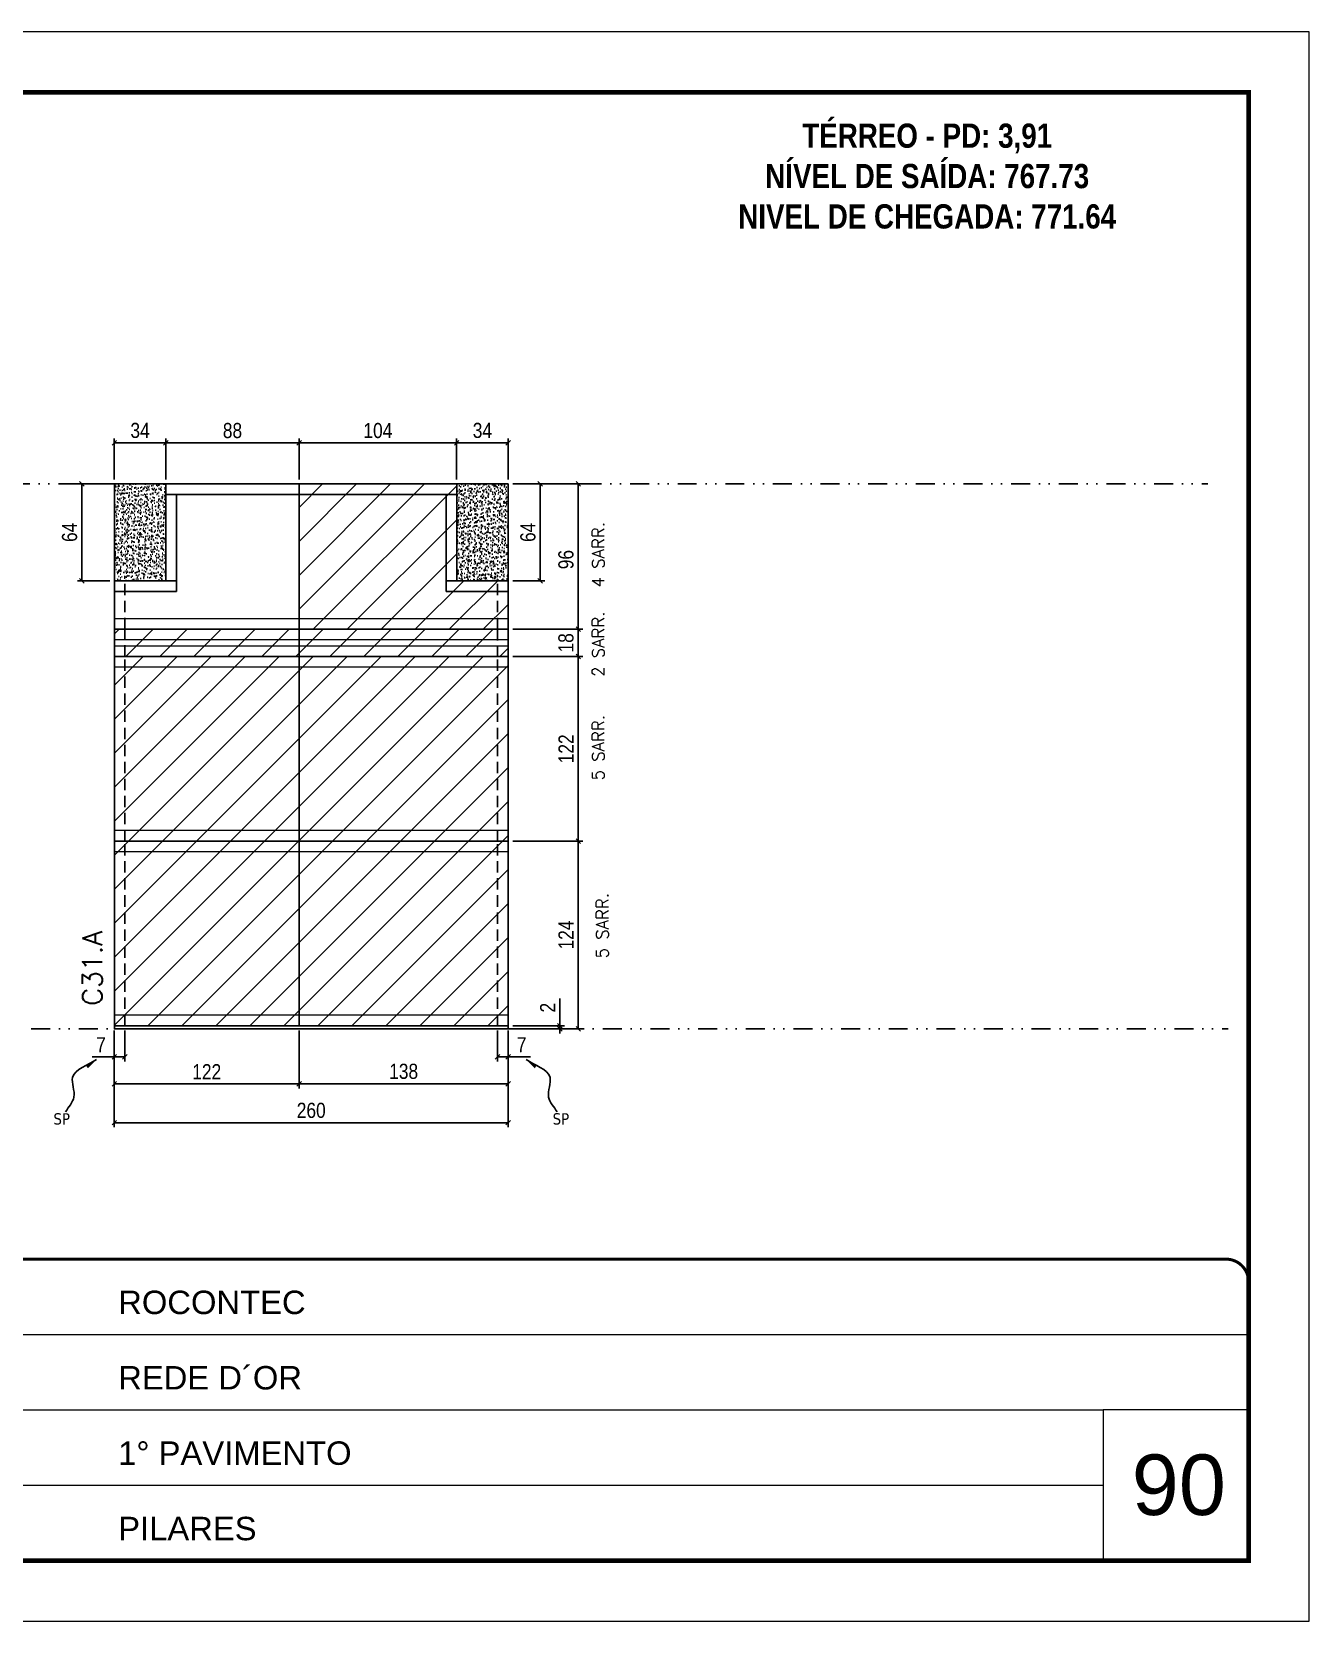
# Model space of a CAD drawing. Extents: x 2949 to 9203, y -16089 to 12527.
# Drawn here: x 5189 to 6033, y -13792 to -12742 of the extents above; entities that cross this region are included whole.
import ezdxf

# ---------------------------------------------------------------- set-up
doc = ezdxf.new("R2010")
doc.units = 0
for name, pattern in [('CONTINUO', [0]), ('DASHED', [0.75, 0.5, -0.25]), ('DIVIDE2', [0.625, 0.25, -0.125, 0, -0.125, 0, -0.125]), ('HIDDEN', [0.375, 0.25, -0.125])]:
    doc.linetypes.add(name, pattern=pattern)
for name, color, linetype, lineweight in [('CARIMBO', 255, 'Continuous', 9), ('Folhas', 255, 'Continuous', 9), ('Hachura', 251, 'Continuous', 9), ('Sarr 2.2x7', 40, 'Continuous', 9), ('SARRAFO DE PRESSAO', 251, 'DASHED', 9), ('Texto Seção', 7, 'Continuous', 15)]:
    doc.layers.add(name, color=color, linetype=linetype, lineweight=lineweight)
for name, color, linetype in [('COTA', 241, 'Continuous'), ('NOMENCLATURA', 7, 'Continuous'), ('Nível', 160, 'Continuous'), ('Painéis', 200, 'Continuous'), ('SARR_2.2x7', 40, 'Continuous'), ('Sarrafo de Pressão', 42, 'HIDDEN'), ('texto', 7, 'Continuous')]:
    doc.layers.add(name, color=color, linetype=linetype)
doc.styles.add('ARIAL', font='arial.ttf')
doc.styles.add('COTA TECNICA', font='techl___.ttf', dxfattribs={"height": 10})
doc.styles.add('COTA TECNICA-50', font='techl___.ttf', dxfattribs={"height": 10})
doc.styles.add('REGUA-120', font='ROMANS.shx', dxfattribs={"height": 15})
doc.styles.add('ROMANC', font='techb___.ttf', dxfattribs={"height": 2.5})
doc.styles.add('ROMANS', font='romans.shx')
doc.styles.get("Standard").update_dxf_attribs({"font": 'arial.ttf'})
doc.dimstyles.new('COTA PAINEL-50', dxfattribs={"dimtxt": 10, "dimasz": 3, "dimexe": 3, "dimexo": 3, "dimgap": 3, "dimtad": 1, "dimdec": 1, "dimzin": 12, "dimdsep": 46, "dimtxsty": 'COTA TECNICA-50', "dimblk1": 'OBLIQUE', "dimblk2": 'OBLIQUE', "dimsah": 1, "dimcen": 0.9, "dimclrd": 4, "dimclre": 4, "dimclrt": 240, "dimadec": 1, "dimazin": 3, "dimtfac": 1, "dimtdec": 1, "dimtmove": 0, "dimatfit": 3, "dimfxl": 1, "dimtolj": 1, "dimtzin": 12, "dimarcsym": 0})
doc.dimstyles.new('PAINEL', dxfattribs={"dimtxt": 10, "dimasz": 3, "dimexe": 3, "dimexo": 3, "dimgap": 3, "dimtad": 1, "dimdec": 1, "dimzin": 12, "dimdsep": 46, "dimtxsty": 'COTA TECNICA', "dimblk1": 'OBLIQUE', "dimblk2": 'OBLIQUE', "dimsah": 1, "dimcen": 0.9, "dimclrd": 4, "dimclre": 4, "dimclrt": 240, "dimadec": 1, "dimazin": 3, "dimtfac": 1, "dimtdec": 1, "dimtmove": 0, "dimatfit": 3, "dimfxl": 1, "dimtolj": 1, "dimtzin": 12, "dimarcsym": 0})
doc.dimstyles.get("Standard").update_dxf_attribs({"dimtxt": 0.18, "dimasz": 0.18, "dimexe": 0.18, "dimexo": 0.0625, "dimgap": 0.09, "dimtad": 0, "dimtih": 1, "dimtoh": 1, "dimdec": 4, "dimzin": 0, "dimdsep": 46, "dimtxsty": 'Standard', "dimcen": 0.09, "dimadec": 0, "dimazin": 0, "dimtfac": 1, "dimtdec": 4, "dimtofl": 0, "dimtmove": 0, "dimatfit": 3, "dimfxl": 1, "dimtolj": 1, "dimtzin": 0, "dimarcsym": 0})
pattern_1 = [(50, (-127335.1493, -45670.9727), (5.46554007, -0.47817257), [0.5715, -6.2865]), (355, (-127335.1493, -45670.9727), (-1.05730264, 5.73170536), [0.4572, -5.02921753]), (100.4514447, (-127334.694, -45671.0125), (4.40823741, 5.25353256), [0.48570026, -5.34270734]), (46.1842, (-127335.149, -45669.449), (8.13237123, -1.26126984), [0.85725, -9.42975]), (96.6355576, (-127334.472, -45669.554), (7.122124, 7.42278374), [0.7285507, -8.01406824]), (351.184151, (-127335.149, -45669.449), (7.122124, 7.42278374), [0.685799, -7.54379196]), (21, (-127334.3873, -45669.8297), (4.54843174, -3.06795595), [0.5715, -6.2865]), (326, (-127334.3873, -45669.8297), (1.85406085, 5.52563898), [0.4572, -5.0292]), (71.451445, (-127334.0083, -45670.0853), (6.40249258, 2.45768307), [0.48570026, -5.34269813]), (37.5, (-127335.1493, -45670.9727), (0.092658098, 2.536651166), [0, -4.96824, 0, -5.1054, 0, -5.04825]), (7.5, (-127335.1493, -45670.9727), (2.004589875, 3.005417245), [0, -2.91084, 0, -4.85394, 0, -1.92405]), (327.5, (-127336.8486, -45670.9727), (4.067717855, -0.17186232), [0, -1.905, 0, -5.9436, 0, -7.8867]), (317.5, (-127337.6106, -45670.9727), (4.44387544, 0.76279473), [0, -2.4765, 0, -3.94716, 0, -5.6007])]
pattern_2 = [(45, (-127656.967, -35347.797), (-11.2253202, 11.2253202), [])]
pattern_3 = [(45, (0, 1148.575), (-11.22532, 11.22532), [])]

# ---------------------------------------------------------------- blocks, each defined once
blk = doc.blocks.new('9999999999')
at = {"color": 30, "linetype": 'CONTINUO'}
for p, q in [((98564.6, 34379.6), (99584, 34379.6)), ((98564.6, 34329.8), (99488, 34329.8)), ((99584, 34329.8), (99488, 34329.8)), ((99488, 34329.8), (99488, 34230.2)), ((98564.6, 34280), (99488, 34280))]:
    blk.add_line(p, q, dxfattribs=at)
at = {"color": 30, "linetype": 'CONTINUO', "const_width": 2}
blk.add_lwpolyline([(99584, 34230.2), (99584, 34414.4, 0.414214), (99569, 34429.4), (98229, 34429.4, 0.414214), (98214, 34414.4), (98214, 34245.2, 0.414214), (98229, 34230.2), (99584, 34230.2)], format="xyb", dxfattribs=at)
at = {"layer": 'Folhas'}
blk.add_lwpolyline([(98139, 34190.2), (99624, 34190.2), (99624, 35240.2), (98139, 35240.2)], close=True, dxfattribs=at)
at = {"layer": 'Folhas', "color": 30, "const_width": 3}
blk.add_lwpolyline([(98214, 34230.2), (99584, 34230.2), (99584, 35200.2), (98214, 35200.2)], close=True, dxfattribs=at)
at = {"color": 7, "linetype": 'Continuous', "ltscale": 5, "style": 'ARIAL'}
for s, height, p in [('ROCONTEC', 15.48, (98837.7, 34393.1)), ('REDE D´OR', 15.48, (98837.7, 34343.3)), ('1° PAVIMENTO', 15.483, (98837.7, 34293.5)), ('PILARES', 15.48, (98837.7, 34243.7))]:
    blk.add_text(s, height=height, dxfattribs=at).set_placement(p)
blk = doc.blocks.new('_Oblique')
at = {"color": 0, "linetype": 'ByBlock', "lineweight": -2}
blk.add_line((-0.5, -0.5), (0.5, 0.5), dxfattribs=at)
blk = doc.blocks.new('*D3246')
at = {"layer": 'COTA', "color": 4, "lineweight": -2, "transparency": 16777216}
for p, q in [((5243.7, -13401.6), (5243.7, -13465.6)), ((5503.7, -13401.6), (5503.7, -13465.6)), ((5243.7, -13462.6), (5503.7, -13462.6))]:
    blk.add_line(p, q, dxfattribs=at)
at = {"layer": 'Defpoints', "color": 0, "transparency": 16777216}
for p in [(5243.7, -13398.6), (5503.7, -13398.6), (5503.7, -13462.6)]:
    blk.add_point(p, dxfattribs=at)
at = {"layer": 'COTA', "color": 4, "lineweight": -2, "transparency": 16777216, "xscale": 3, "yscale": 3, "zscale": 3, "rotation": 180}
blk.add_blockref('_Oblique', (5243.7, -13462.6), dxfattribs=at)
at = {"layer": 'COTA', "color": 4, "lineweight": -2, "transparency": 16777216, "xscale": 3, "yscale": 3, "zscale": 3}
blk.add_blockref('_Oblique', (5503.7, -13462.6), dxfattribs=at)
at = {"layer": 'COTA', "color": 240, "transparency": 16777216, "insert": (5373.7, -13454.5), "char_height": 10, "attachment_point": 5, "style": 'COTA TECNICA'}
blk.add_mtext('\\A1;260', dxfattribs=at)
blk = doc.blocks.new('*D3247')
at = {"layer": 'COTA', "color": 4, "lineweight": -2, "transparency": 16777216}
for p, q in [((5243.7, -13403.6), (5243.7, -13422.1)), ((5250.7, -13401.6), (5250.7, -13422.1)), ((5243.7, -13419.1), (5229, -13419.1)), ((5250.7, -13419.1), (5243.7, -13419.1))]:
    blk.add_line(p, q, dxfattribs=at)
at = {"layer": 'Defpoints', "color": 0, "transparency": 16777216}
for p in [(5243.7, -13400.6), (5250.7, -13398.6), (5243.7, -13419.1)]:
    blk.add_point(p, dxfattribs=at)
at = {"layer": 'COTA', "color": 4, "lineweight": -2, "transparency": 16777216, "xscale": 3, "yscale": 3, "zscale": 3, "rotation": 180}
blk.add_blockref('_Oblique', (5243.7, -13419.1), dxfattribs=at)
at = {"layer": 'COTA', "color": 4, "lineweight": -2, "transparency": 16777216, "xscale": 3, "yscale": 3, "zscale": 3}
blk.add_blockref('_Oblique', (5250.7, -13419.1), dxfattribs=at)
at = {"layer": 'COTA', "color": 240, "transparency": 16777216, "insert": (5234.9, -13411.1), "char_height": 10, "attachment_point": 5, "style": 'COTA TECNICA-50'}
blk.add_mtext('\\A1;7', dxfattribs=at)
blk = doc.blocks.new('*D3248')
at = {"layer": 'COTA', "color": 4, "lineweight": -2, "transparency": 16777216}
for p, q in [((5496.7, -13401.6), (5496.7, -13422.1)), ((5503.7, -13403.6), (5503.7, -13422.1)), ((5496.7, -13419.1), (5503.7, -13419.1)), ((5503.7, -13419.1), (5518.5, -13419.1))]:
    blk.add_line(p, q, dxfattribs=at)
at = {"layer": 'Defpoints', "color": 0, "transparency": 16777216}
for p in [(5496.7, -13398.6), (5503.7, -13400.6), (5503.7, -13419.1)]:
    blk.add_point(p, dxfattribs=at)
at = {"layer": 'COTA', "color": 4, "lineweight": -2, "transparency": 16777216, "xscale": 3, "yscale": 3, "zscale": 3, "rotation": 180}
blk.add_blockref('_Oblique', (5496.7, -13419.1), dxfattribs=at)
at = {"layer": 'COTA', "color": 4, "lineweight": -2, "transparency": 16777216, "xscale": 3, "yscale": 3, "zscale": 3}
blk.add_blockref('_Oblique', (5503.7, -13419.1), dxfattribs=at)
at = {"layer": 'COTA', "color": 240, "transparency": 16777216, "insert": (5512.6, -13411.1), "char_height": 10, "attachment_point": 5, "style": 'COTA TECNICA-50'}
blk.add_mtext('\\A1;7', dxfattribs=at)
blk = doc.blocks.new('*D3249')
at = {"layer": 'COTA', "color": 4, "lineweight": -2, "transparency": 16777216}
for p, q in [((5506.7, -13276.6), (5553, -13276.6)), ((5550, -13400.6), (5550, -13276.6)), ((5506.7, -13400.6), (5553, -13400.6))]:
    blk.add_line(p, q, dxfattribs=at)
at = {"layer": 'Defpoints', "color": 0, "transparency": 16777216}
for p in [(5503.7, -13276.6), (5550, -13276.6), (5503.7, -13400.6)]:
    blk.add_point(p, dxfattribs=at)
at = {"layer": 'COTA', "color": 4, "lineweight": -2, "transparency": 16777216, "xscale": 3, "yscale": 3, "zscale": 3}
for p, rotation in [((5550, -13276.6), 90), ((5550, -13400.6), 270)]:
    blk.add_blockref('_Oblique', p, dxfattribs=dict(at, rotation=rotation))
at = {"layer": 'COTA', "color": 240, "transparency": 16777216, "insert": (5541.9, -13338.6), "char_height": 10, "attachment_point": 5, "rotation": 90, "style": 'COTA TECNICA-50'}
blk.add_mtext('\\A1;124', dxfattribs=at)
blk = doc.blocks.new('*D3250')
at = {"layer": 'COTA', "color": 4, "lineweight": -2, "transparency": 16777216}
for p, q in [((5537.8, -13398.6), (5537.8, -13380.5)), ((5506.7, -13398.6), (5540.8, -13398.6)), ((5506.7, -13400.6), (5540.8, -13400.6)), ((5537.8, -13400.6), (5537.8, -13398.6)), ((5537.8, -13400.6), (5537.8, -13403.6))]:
    blk.add_line(p, q, dxfattribs=at)
at = {"layer": 'Defpoints', "color": 0, "transparency": 16777216}
for p in [(5503.7, -13398.6), (5503.7, -13400.6), (5537.8, -13400.6)]:
    blk.add_point(p, dxfattribs=at)
at = {"layer": 'COTA', "color": 4, "lineweight": -2, "transparency": 16777216, "xscale": 3, "yscale": 3, "zscale": 3}
for p, rotation in [((5537.8, -13398.6), 270), ((5537.8, -13400.6), 90)]:
    blk.add_blockref('_Oblique', p, dxfattribs=dict(at, rotation=rotation))
at = {"layer": 'COTA', "color": 240, "transparency": 16777216, "insert": (5529.8, -13386.6), "char_height": 10, "attachment_point": 5, "rotation": 90, "style": 'COTA TECNICA-50'}
blk.add_mtext('\\A1;2', dxfattribs=at)
blk = doc.blocks.new('*D3251')
at = {"layer": 'COTA', "color": 4, "linetype": 'ByBlock', "lineweight": -2, "transparency": 16777216}
for p, q in [((5506.7, -13040.6), (5553, -13040.6)), ((5550, -13040.6), (5550, -13136.6)), ((5506.7, -13136.6), (5553, -13136.6))]:
    blk.add_line(p, q, dxfattribs=at)
at = {"layer": 'Defpoints', "color": 0, "linetype": 'ByBlock', "transparency": 16777216}
for p in [(5503.7, -13040.6), (5503.7, -13136.6), (5550, -13136.6)]:
    blk.add_point(p, dxfattribs=at)
at = {"layer": 'COTA', "color": 4, "linetype": 'ByBlock', "lineweight": -2, "transparency": 16777216, "xscale": 3, "yscale": 3, "zscale": 3}
for p, rotation in [((5550, -13040.6), 90), ((5550, -13136.6), 270)]:
    blk.add_blockref('_Oblique', p, dxfattribs=dict(at, rotation=rotation))
at = {"layer": 'COTA', "color": 240, "linetype": 'ByBlock', "transparency": 16777216, "insert": (5541.9, -13090.6), "char_height": 10, "attachment_point": 5, "rotation": 90, "style": 'COTA TECNICA'}
blk.add_mtext('\\A1;96', dxfattribs=at)
blk = doc.blocks.new('*D3252')
at = {"layer": 'COTA', "color": 4, "linetype": 'ByBlock', "lineweight": -2, "transparency": 16777216}
for p, q in [((5506.7, -13154.6), (5553, -13154.6)), ((5550, -13276.6), (5550, -13154.6)), ((5506.7, -13276.6), (5553, -13276.6))]:
    blk.add_line(p, q, dxfattribs=at)
at = {"layer": 'Defpoints', "color": 0, "linetype": 'ByBlock', "transparency": 16777216}
for p in [(5503.7, -13154.6), (5550, -13154.6), (5503.7, -13276.6)]:
    blk.add_point(p, dxfattribs=at)
at = {"layer": 'COTA', "color": 4, "linetype": 'ByBlock', "lineweight": -2, "transparency": 16777216, "xscale": 3, "yscale": 3, "zscale": 3}
for p, rotation in [((5550, -13154.6), 90), ((5550, -13276.6), 270)]:
    blk.add_blockref('_Oblique', p, dxfattribs=dict(at, rotation=rotation))
at = {"layer": 'COTA', "color": 240, "linetype": 'ByBlock', "transparency": 16777216, "insert": (5541.9, -13215.6), "char_height": 10, "attachment_point": 5, "rotation": 90, "style": 'COTA TECNICA'}
blk.add_mtext('\\A1;122', dxfattribs=at)
blk = doc.blocks.new('*D3295')
at = {"layer": 'COTA', "color": 4, "linetype": 'ByBlock', "lineweight": -2, "transparency": 16777216}
for p, q in [((5243.7, -13401.6), (5243.7, -13439.9)), ((5365.7, -13401.6), (5365.7, -13439.9)), ((5243.7, -13436.9), (5365.7, -13436.9))]:
    blk.add_line(p, q, dxfattribs=at)
at = {"layer": 'Defpoints', "color": 0, "linetype": 'ByBlock', "transparency": 16777216}
for p in [(5243.7, -13398.6), (5365.7, -13398.6), (5365.7, -13436.9)]:
    blk.add_point(p, dxfattribs=at)
at = {"layer": 'COTA', "color": 4, "linetype": 'ByBlock', "lineweight": -2, "transparency": 16777216, "xscale": 3, "yscale": 3, "zscale": 3, "rotation": 180}
blk.add_blockref('_Oblique', (5243.7, -13436.9), dxfattribs=at)
at = {"layer": 'COTA', "color": 4, "linetype": 'ByBlock', "lineweight": -2, "transparency": 16777216, "xscale": 3, "yscale": 3, "zscale": 3}
blk.add_blockref('_Oblique', (5365.7, -13436.9), dxfattribs=at)
at = {"layer": 'COTA', "color": 240, "linetype": 'ByBlock', "transparency": 16777216, "insert": (5304.7, -13428.9), "char_height": 10, "attachment_point": 5, "style": 'COTA TECNICA'}
blk.add_mtext('\\A1;122', dxfattribs=at)
blk = doc.blocks.new('*D3296')
at = {"layer": 'COTA', "color": 4, "linetype": 'ByBlock', "lineweight": -2, "transparency": 16777216}
for p, q in [((5365.7, -13401.6), (5365.7, -13439.9)), ((5503.7, -13403.6), (5503.7, -13439.9)), ((5365.7, -13436.9), (5503.7, -13436.9))]:
    blk.add_line(p, q, dxfattribs=at)
at = {"layer": 'Defpoints', "color": 0, "linetype": 'ByBlock', "transparency": 16777216}
for p in [(5365.7, -13398.6), (5503.7, -13400.6), (5503.7, -13436.9)]:
    blk.add_point(p, dxfattribs=at)
at = {"layer": 'COTA', "color": 4, "linetype": 'ByBlock', "lineweight": -2, "transparency": 16777216, "xscale": 3, "yscale": 3, "zscale": 3, "rotation": 180}
blk.add_blockref('_Oblique', (5365.7, -13436.9), dxfattribs=at)
at = {"layer": 'COTA', "color": 4, "linetype": 'ByBlock', "lineweight": -2, "transparency": 16777216, "xscale": 3, "yscale": 3, "zscale": 3}
blk.add_blockref('_Oblique', (5503.7, -13436.9), dxfattribs=at)
at = {"layer": 'COTA', "color": 240, "linetype": 'ByBlock', "transparency": 16777216, "insert": (5434.7, -13428.7), "char_height": 10, "attachment_point": 5, "style": 'COTA TECNICA'}
blk.add_mtext('\\A1;138', dxfattribs=at)
blk = doc.blocks.new('*D3297')
at = {"layer": 'COTA', "color": 4, "linetype": 'ByBlock', "lineweight": -2, "transparency": 16777216}
for p, q in [((5506.7, -13040.6), (5527.9, -13040.6)), ((5524.9, -13040.6), (5524.9, -13104.6)), ((5506.7, -13104.6), (5527.9, -13104.6))]:
    blk.add_line(p, q, dxfattribs=at)
at = {"layer": 'Defpoints', "color": 0, "linetype": 'ByBlock', "transparency": 16777216}
for p in [(5503.7, -13040.6), (5503.7, -13104.6), (5524.9, -13104.6)]:
    blk.add_point(p, dxfattribs=at)
at = {"layer": 'COTA', "color": 4, "linetype": 'ByBlock', "lineweight": -2, "transparency": 16777216, "xscale": 3, "yscale": 3, "zscale": 3}
for p, rotation in [((5524.9, -13040.6), 90), ((5524.9, -13104.6), 270)]:
    blk.add_blockref('_Oblique', p, dxfattribs=dict(at, rotation=rotation))
at = {"layer": 'COTA', "color": 240, "linetype": 'ByBlock', "transparency": 16777216, "insert": (5516.8, -13072.6), "char_height": 10, "attachment_point": 5, "rotation": 90, "style": 'COTA TECNICA'}
blk.add_mtext('\\A1;64', dxfattribs=at)
blk = doc.blocks.new('*D3298')
at = {"layer": 'COTA', "color": 4, "linetype": 'ByBlock', "lineweight": -2, "transparency": 16777216}
for p, q in [((5240.7, -13040.6), (5219.3, -13040.6)), ((5222.3, -13040.6), (5222.3, -13104.6)), ((5240.7, -13104.6), (5219.3, -13104.6))]:
    blk.add_line(p, q, dxfattribs=at)
at = {"layer": 'Defpoints', "color": 0, "linetype": 'ByBlock', "transparency": 16777216}
for p in [(5243.7, -13040.6), (5222.3, -13104.6), (5243.7, -13104.6)]:
    blk.add_point(p, dxfattribs=at)
at = {"layer": 'COTA', "color": 4, "linetype": 'ByBlock', "lineweight": -2, "transparency": 16777216, "xscale": 3, "yscale": 3, "zscale": 3}
for p, rotation in [((5222.3, -13040.6), 90), ((5222.3, -13104.6), 270)]:
    blk.add_blockref('_Oblique', p, dxfattribs=dict(at, rotation=rotation))
at = {"layer": 'COTA', "color": 240, "linetype": 'ByBlock', "transparency": 16777216, "insert": (5214.2, -13072.6), "char_height": 10, "attachment_point": 5, "rotation": 90, "style": 'COTA TECNICA'}
blk.add_mtext('\\A1;64', dxfattribs=at)
blk = doc.blocks.new('*D3299')
at = {"layer": 'COTA', "color": 4, "linetype": 'ByBlock', "lineweight": -2, "transparency": 16777216}
for p, q in [((5243.7, -13037.6), (5243.7, -13010.5)), ((5243.7, -13013.5), (5277.7, -13013.5)), ((5277.7, -13037.6), (5277.7, -13010.5))]:
    blk.add_line(p, q, dxfattribs=at)
at = {"layer": 'Defpoints', "color": 0, "linetype": 'ByBlock', "transparency": 16777216}
for p in [(5277.7, -13013.5), (5243.7, -13040.6), (5277.7, -13040.6)]:
    blk.add_point(p, dxfattribs=at)
at = {"layer": 'COTA', "color": 4, "linetype": 'ByBlock', "lineweight": -2, "transparency": 16777216, "xscale": 3, "yscale": 3, "zscale": 3, "rotation": 180}
blk.add_blockref('_Oblique', (5243.7, -13013.5), dxfattribs=at)
at = {"layer": 'COTA', "color": 4, "linetype": 'ByBlock', "lineweight": -2, "transparency": 16777216, "xscale": 3, "yscale": 3, "zscale": 3}
blk.add_blockref('_Oblique', (5277.7, -13013.5), dxfattribs=at)
at = {"layer": 'COTA', "color": 240, "linetype": 'ByBlock', "transparency": 16777216, "insert": (5260.7, -13005.3), "char_height": 10, "attachment_point": 5, "style": 'COTA TECNICA'}
blk.add_mtext('\\A1;34', dxfattribs=at)
blk = doc.blocks.new('*D3300')
at = {"layer": 'COTA', "color": 4, "linetype": 'ByBlock', "lineweight": -2, "transparency": 16777216}
for p, q in [((5277.7, -13037.6), (5277.7, -13010.5)), ((5277.7, -13013.5), (5365.7, -13013.5)), ((5365.7, -13037.6), (5365.7, -13010.5))]:
    blk.add_line(p, q, dxfattribs=at)
at = {"layer": 'Defpoints', "color": 0, "linetype": 'ByBlock', "transparency": 16777216}
for p in [(5365.7, -13013.5), (5277.7, -13040.6), (5365.7, -13040.6)]:
    blk.add_point(p, dxfattribs=at)
at = {"layer": 'COTA', "color": 4, "linetype": 'ByBlock', "lineweight": -2, "transparency": 16777216, "xscale": 3, "yscale": 3, "zscale": 3, "rotation": 180}
blk.add_blockref('_Oblique', (5277.7, -13013.5), dxfattribs=at)
at = {"layer": 'COTA', "color": 4, "linetype": 'ByBlock', "lineweight": -2, "transparency": 16777216, "xscale": 3, "yscale": 3, "zscale": 3}
blk.add_blockref('_Oblique', (5365.7, -13013.5), dxfattribs=at)
at = {"layer": 'COTA', "color": 240, "linetype": 'ByBlock', "transparency": 16777216, "insert": (5321.7, -13005.4), "char_height": 10, "attachment_point": 5, "style": 'COTA TECNICA'}
blk.add_mtext('\\A1;88', dxfattribs=at)
blk = doc.blocks.new('*D3301')
at = {"layer": 'COTA', "color": 4, "linetype": 'ByBlock', "lineweight": -2, "transparency": 16777216}
for p, q in [((5365.7, -13037.6), (5365.7, -13010.5)), ((5365.7, -13013.5), (5469.7, -13013.5)), ((5469.7, -13037.6), (5469.7, -13010.5))]:
    blk.add_line(p, q, dxfattribs=at)
at = {"layer": 'Defpoints', "color": 0, "linetype": 'ByBlock', "transparency": 16777216}
for p in [(5469.7, -13013.5), (5365.7, -13040.6), (5469.7, -13040.6)]:
    blk.add_point(p, dxfattribs=at)
at = {"layer": 'COTA', "color": 4, "linetype": 'ByBlock', "lineweight": -2, "transparency": 16777216, "xscale": 3, "yscale": 3, "zscale": 3, "rotation": 180}
blk.add_blockref('_Oblique', (5365.7, -13013.5), dxfattribs=at)
at = {"layer": 'COTA', "color": 4, "linetype": 'ByBlock', "lineweight": -2, "transparency": 16777216, "xscale": 3, "yscale": 3, "zscale": 3}
blk.add_blockref('_Oblique', (5469.7, -13013.5), dxfattribs=at)
at = {"layer": 'COTA', "color": 240, "linetype": 'ByBlock', "transparency": 16777216, "insert": (5417.7, -13005.4), "char_height": 10, "attachment_point": 5, "style": 'COTA TECNICA'}
blk.add_mtext('\\A1;104', dxfattribs=at)
blk = doc.blocks.new('*D3302')
at = {"layer": 'COTA', "color": 4, "linetype": 'ByBlock', "lineweight": -2, "transparency": 16777216}
for p, q in [((5469.7, -13037.6), (5469.7, -13010.5)), ((5469.7, -13013.5), (5503.7, -13013.5)), ((5503.7, -13037.6), (5503.7, -13010.5))]:
    blk.add_line(p, q, dxfattribs=at)
at = {"layer": 'Defpoints', "color": 0, "linetype": 'ByBlock', "transparency": 16777216}
for p in [(5503.7, -13013.5), (5469.7, -13040.6), (5503.7, -13040.6)]:
    blk.add_point(p, dxfattribs=at)
at = {"layer": 'COTA', "color": 4, "linetype": 'ByBlock', "lineweight": -2, "transparency": 16777216, "xscale": 3, "yscale": 3, "zscale": 3, "rotation": 180}
blk.add_blockref('_Oblique', (5469.7, -13013.5), dxfattribs=at)
at = {"layer": 'COTA', "color": 4, "linetype": 'ByBlock', "lineweight": -2, "transparency": 16777216, "xscale": 3, "yscale": 3, "zscale": 3}
blk.add_blockref('_Oblique', (5503.7, -13013.5), dxfattribs=at)
at = {"layer": 'COTA', "color": 240, "linetype": 'ByBlock', "transparency": 16777216, "insert": (5486.7, -13005.3), "char_height": 10, "attachment_point": 5, "style": 'COTA TECNICA'}
blk.add_mtext('\\A1;34', dxfattribs=at)
blk = doc.blocks.new('*D3318')
at = {"layer": 'COTA', "color": 4, "lineweight": -2, "transparency": 16777216}
for p, q in [((5506.7, -13136.6), (5553, -13136.6)), ((5550, -13154.6), (5550, -13136.6)), ((5506.7, -13154.6), (5553, -13154.6))]:
    blk.add_line(p, q, dxfattribs=at)
at = {"layer": 'Defpoints', "color": 0, "transparency": 16777216}
for p in [(5503.7, -13136.6), (5550, -13136.6), (5503.7, -13154.6)]:
    blk.add_point(p, dxfattribs=at)
at = {"layer": 'COTA', "color": 4, "lineweight": -2, "transparency": 16777216, "xscale": 3, "yscale": 3, "zscale": 3}
for p, rotation in [((5550, -13136.6), 90), ((5550, -13154.6), 270)]:
    blk.add_blockref('_Oblique', p, dxfattribs=dict(at, rotation=rotation))
at = {"layer": 'COTA', "color": 240, "transparency": 16777216, "insert": (5541.9, -13145.6), "char_height": 10, "attachment_point": 5, "rotation": 90, "style": 'COTA TECNICA'}
blk.add_mtext('\\A1;18', dxfattribs=at)

msp = doc.modelspace()

# ---------------------------------------------------------------- hatches: boundary and pattern name
at = {"layer": 'COTA', "linetype": 'ByBlock'}
h = msp.add_hatch(dxfattribs=at)
h.set_pattern_fill('AR-CONC', color=256, scale=0.03)
h.set_pattern_definition(pattern_1)
h.paths.add_polyline_path([(5277.74, -13040.63), (5243.74, -13040.63), (5243.74, -13104.63), (5277.74, -13104.63)])
h = msp.add_hatch(dxfattribs=at)
h.set_pattern_fill('AR-CONC', color=256, scale=0.03)
h.set_pattern_definition(pattern_1)
h.paths.add_polyline_path([(5469.74, -13104.63), (5503.74, -13104.63), (5503.74, -13040.63), (5469.74, -13040.63)])
at = {"layer": 'Hachura', "linetype": 'ByBlock'}
h = msp.add_hatch(dxfattribs=at)
h.set_pattern_fill('ANSI31', color=256, scale=5)
h.set_pattern_definition([(45, (-127656.967, -35329.797), (-11.2253202, 11.2253202), [])])
h.paths.add_polyline_path([(5365.74, -13136.63), (5503.74, -13136.63), (5503.74, -13104.63), (5469.74, -13104.63), (5469.74, -13040.63), (5365.74, -13040.63)])
at = {"layer": 'Hachura'}
h = msp.add_hatch(dxfattribs=at)
h.set_pattern_fill('ANSI31', color=256, scale=5)
h.set_pattern_definition(pattern_3)
h.paths.add_polyline_path([(5365.74, -13136.63), (5243.74, -13136.63), (5243.74, -13154.63), (5365.74, -13154.63)])
h = msp.add_hatch(dxfattribs=at)
h.set_pattern_fill('ANSI31', color=256, scale=5)
h.set_pattern_definition(pattern_3)
h.paths.add_polyline_path([(5503.74, -13154.63), (5503.74, -13136.63), (5365.74, -13136.63), (5365.74, -13154.63)])
at = {"layer": 'Hachura', "linetype": 'ByBlock'}
h = msp.add_hatch(dxfattribs=at)
h.set_pattern_fill('ANSI31', color=256, scale=5)
h.set_pattern_definition(pattern_2)
h.paths.add_polyline_path([(5243.74, -13276.63), (5365.74, -13276.63), (5365.74, -13154.63), (5243.74, -13154.63)])
h = msp.add_hatch(dxfattribs=at)
h.set_pattern_fill('ANSI31', color=256, scale=5)
h.set_pattern_definition(pattern_2)
h.paths.add_polyline_path([(5503.74, -13154.63), (5365.74, -13154.63), (5365.74, -13276.63), (5503.74, -13276.63)])
h = msp.add_hatch(dxfattribs=at)
h.set_pattern_fill('ANSI31', color=256, scale=5)
h.set_pattern_definition(pattern_2)
h.paths.add_polyline_path([(5365.74, -13276.63), (5243.74, -13276.63), (5243.74, -13398.63), (5365.74, -13398.63)])
h = msp.add_hatch(dxfattribs=at)
h.set_pattern_fill('ANSI31', color=256, scale=5)
h.set_pattern_definition(pattern_2)
h.paths.add_polyline_path([(5503.74, -13276.63), (5365.74, -13276.63), (5365.74, -13398.63), (5503.74, -13398.63)])

# ---------------------------------------------------------------- linework, layer by layer
at = {"layer": 'COTA', "linetype": 'ByBlock'}
for p, q in [((5277.74, -13040.63), (5243.74, -13040.63)), ((5243.74, -13040.63), (5243.74, -13104.63)), ((5503.74, -13040.63), (5469.74, -13040.63)), ((5503.74, -13104.63), (5503.74, -13040.63))]:
    msp.add_line(p, q, dxfattribs=at)
at = {"layer": 'Nível', "color": 4, "linetype": 'DIVIDE2', "ltscale": 50}
for p, q in [((4955.19, -13040.63), (5965.53, -13040.63)), ((4968.69, -13400.63), (5979.03, -13400.63))]:
    msp.add_line(p, q, dxfattribs=at)
at = {"layer": 'Painéis'}
for p, q in [((5469.74, -13040.63), (5277.74, -13040.63)), ((5277.74, -13040.63), (5277.74, -13104.63)), ((5365.74, -13040.63), (5365.74, -13398.63)), ((5469.74, -13104.63), (5469.74, -13040.63)), ((5277.74, -13104.63), (5243.74, -13104.63)), ((5243.74, -13136.63), (5243.74, -13104.63)), ((5503.74, -13104.63), (5469.74, -13104.63)), ((5503.74, -13104.63), (5503.74, -13136.63)), ((5503.74, -13136.63), (5243.74, -13136.63)), ((5243.74, -13154.63), (5243.74, -13136.63)), ((5503.74, -13136.63), (5503.74, -13154.63)), ((5243.74, -13154.63), (5243.74, -13398.63)), ((5243.74, -13154.63), (5503.74, -13154.63)), ((5503.74, -13398.63), (5503.74, -13154.63)), ((5503.74, -13276.63), (5243.74, -13276.63)), ((5243.74, -13398.63), (5503.74, -13398.63))]:
    msp.add_line(p, q, dxfattribs=at)
msp.add_lwpolyline([(5243.74, -13398.63), (5503.74, -13398.63), (5503.74, -13400.63), (5243.74, -13400.63)], close=True, dxfattribs=at)
at = {"layer": 'Sarr 2.2x7'}
for p, q in [((5365.74, -13129.63), (5243.74, -13129.63)), ((5503.74, -13129.63), (5365.74, -13129.63)), ((5503.74, -13143.63), (5243.74, -13143.63)), ((5243.74, -13147.63), (5503.74, -13147.63)), ((5503.74, -13161.63), (5243.74, -13161.63)), ((5503.74, -13269.63), (5243.74, -13269.63)), ((5503.74, -13283.63), (5243.74, -13283.63)), ((5503.74, -13391.63), (5243.74, -13391.63)), ((5503.74, -13398.63), (5243.74, -13398.63))]:
    msp.add_line(p, q, dxfattribs=at)
at = {"layer": 'Sarr 2.2x7', "linetype": 'Continuous'}
for p, q in [((5243.74, -13276.63), (5243.74, -13269.63)), ((5503.74, -13276.63), (5503.74, -13269.63)), ((5243.74, -13398.63), (5243.74, -13391.63)), ((5503.74, -13398.63), (5503.74, -13391.63))]:
    msp.add_line(p, q, dxfattribs=at)
at = {"layer": 'SARR_2.2x7'}
for p, q in [((5277.74, -13047.63), (5365.74, -13047.63)), ((5284.74, -13047.63), (5284.74, -13104.63)), ((5365.74, -13047.63), (5469.74, -13047.63)), ((5462.74, -13104.63), (5462.74, -13047.63)), ((5284.74, -13111.63), (5243.74, -13111.63)), ((5277.74, -13104.63), (5284.74, -13104.63)), ((5284.74, -13111.63), (5284.74, -13104.63)), ((5462.74, -13111.63), (5462.74, -13104.63)), ((5469.74, -13104.63), (5462.74, -13104.63)), ((5503.74, -13111.63), (5462.74, -13111.63))]:
    msp.add_line(p, q, dxfattribs=at)
at = {"layer": 'Sarrafo de Pressão', "ltscale": 30}
for p, q in [((5250.74, -13136.63), (5250.74, -13104.63)), ((5496.74, -13136.63), (5496.74, -13104.63)), ((5250.74, -13154.63), (5250.74, -13136.63)), ((5496.74, -13136.63), (5496.74, -13154.63)), ((5250.74, -13276.63), (5250.74, -13154.63)), ((5496.74, -13276.63), (5496.74, -13154.63)), ((5250.74, -13398.63), (5250.74, -13276.63)), ((5496.74, -13398.63), (5496.74, -13276.63))]:
    msp.add_line(p, q, dxfattribs=at)

# ---------------------------------------------------------------- block references
at = {"layer": 'SARRAFO DE PRESSAO', "color": 6, "linetype": 'ByBlock'}
msp.add_blockref('9999999999', (-93591.44, -47982.12), dxfattribs=at)

# ---------------------------------------------------------------- texts
at = {"layer": 'CARIMBO', "style": 'ARIAL'}
msp.add_text('90', height=40, dxfattribs=at).set_placement((5915.39, -13721.77))
at = {"layer": 'NOMENCLATURA', "color": 2, "insert": (5780.36, -12775.86), "char_height": 16, "attachment_point": 2, "style": 'ROMANC'}
msp.add_mtext_dynamic_manual_height_columns('\\PTÉRREO - PD: 3,91\\PNÍVEL DE SAÍDA: 767.73\\PNIVEL DE CHEGADA: 771.64', width=300.2766, gutter_width=1, heights=[0], dxfattribs=at)
at = {"layer": 'texto', "color": 0, "char_height": 7.5, "attachment_point": 5}
for insert in [(5208.97, -13460.13), (5538.52, -13460.13)]:
    msp.add_mtext('{\\fTahoma|b0|i0|c0|p34;\\C4;SP}', dxfattribs=dict(at, insert=insert))
at = {"layer": 'Texto Seção', "linetype": 'Continuous', "style": 'ROMANS'}
for s, p in [('4 SARR.', (5567.18, -13108.94)), ('2 SARR.', (5567.18, -13168.08)), ('5 SARR.', (5567.18, -13236.41)), ('5 SARR.', (5569.89, -13354.01))]:
    msp.add_text(s, height=8, rotation=90, dxfattribs=at).set_placement(p)
at = {"layer": 'Texto Seção', "style": 'REGUA-120'}
msp.add_text('C31.A', height=13, rotation=90, dxfattribs=at).set_placement((5235.68, -13385.28))

# ---------------------------------------------------------------- dimensions: what is measured, and where the dimension line sits
at = {"layer": 'COTA', "linetype": 'ByBlock'}
for base, p1, p2, picture, middle in [((5277.74, -13013.48), (5243.74, -13040.63), (5277.74, -13040.63), '*D3299', (5260.74, -13005.26)), ((5365.74, -13436.94), (5243.74, -13398.63), (5365.74, -13398.63), '*D3295', (5304.74, -13428.89))]:
    dim = msp.add_linear_dim(base=base, p1=p1, p2=p2, dimstyle='PAINEL', dxfattribs=at)
    dim.commit()
    dim.dimension.update_dxf_attribs({"geometry": picture, "text_midpoint": middle})
for base, p1, p2, picture, middle in [((5365.74, -13013.48), (5277.74, -13040.63), (5365.74, -13040.63), '*D3300', (5321.74, -13005.38)), ((5469.74, -13013.48), (5365.74, -13040.63), (5469.74, -13040.63), '*D3301', (5417.74, -13005.38)), ((5503.74, -13013.48), (5469.74, -13040.63), (5503.74, -13040.63), '*D3302', (5486.74, -13005.26)), ((5503.74, -13436.94), (5365.74, -13398.63), (5503.74, -13400.63), '*D3296', (5434.74, -13428.7))]:
    dim = msp.add_linear_dim(base=base, p1=p1, p2=p2, dimstyle='PAINEL', override={"dimtmove": 1}, dxfattribs=at)
    dim.commit()
    dim.dimension.update_dxf_attribs({"geometry": picture, "text_midpoint": middle})
for base, p1, p2, picture, middle in [((5222.3, -13104.63), (5243.74, -13040.63), (5243.74, -13104.63), '*D3298', (5214.19, -13072.63)), ((5524.95, -13104.63), (5503.74, -13040.63), (5503.74, -13104.63), '*D3297', (5516.85, -13072.63)), ((5549.98, -13154.63), (5503.74, -13276.63), (5503.74, -13154.63), '*D3252', (5541.92, -13215.63))]:
    dim = msp.add_linear_dim(base=base, p1=p1, p2=p2, angle=90, dimstyle='PAINEL', dxfattribs=at)
    dim.commit()
    dim.dimension.update_dxf_attribs({"geometry": picture, "text_midpoint": middle})
dim = msp.add_linear_dim(base=(5549.98, -13136.63), p1=(5503.74, -13040.63), p2=(5503.74, -13136.63), angle=90, dimstyle='PAINEL', dxfattribs=at)
dim.commit()
dim.dimension.update_dxf_attribs({"geometry": '*D3251', "text_midpoint": (5549.98, -13090.63), "dimtype": 160})
at = {"layer": 'COTA'}
for base, p1, p2, angle, dimstyle, picture, middle in [((5549.98, -13136.63), (5503.74, -13154.63), (5503.74, -13136.63), 90, 'PAINEL', '*D3318', (5541.89, -13145.63)), ((5549.98, -13276.63), (5503.74, -13400.63), (5503.74, -13276.63), 90, 'COTA PAINEL-50', '*D3249', (5541.91, -13338.63)), ((5243.74, -13419.14), (5250.74, -13398.63), (5243.74, -13400.63), 180, 'COTA PAINEL-50', '*D3247', (5234.88, -13411.07))]:
    dim = msp.add_linear_dim(base=base, p1=p1, p2=p2, angle=angle, dimstyle=dimstyle, dxfattribs=at)
    dim.commit()
    dim.dimension.update_dxf_attribs({"geometry": picture, "text_midpoint": middle})
dim = msp.add_linear_dim(base=(5537.75, -13400.63), p1=(5503.74, -13398.63), p2=(5503.74, -13400.63), angle=90, dimstyle='COTA PAINEL-50', dxfattribs=at)
dim.commit()
dim.dimension.update_dxf_attribs({"geometry": '*D3250', "text_midpoint": (5537.75, -13386.58), "dimtype": 160})
dim = msp.add_linear_dim(base=(5503.74, -13462.59), p1=(5243.74, -13398.63), p2=(5503.74, -13398.63), dimstyle='PAINEL', override={"dimarcsym": 2}, dxfattribs=at)
dim.commit()
dim.dimension.update_dxf_attribs({"geometry": '*D3246', "text_midpoint": (5373.74, -13454.49)})
dim = msp.add_linear_dim(base=(5503.74, -13419.14), p1=(5496.74, -13398.63), p2=(5503.74, -13400.63), dimstyle='COTA PAINEL-50', dxfattribs=at)
dim.commit()
dim.dimension.update_dxf_attribs({"geometry": '*D3248', "text_midpoint": (5512.61, -13411.07)})

# ---------------------------------------------------------------- leaders
at = {"layer": 'COTA', "path_type": 1}
for points in [[(5231.91, -13420.82), (5216.13, -13432.65), (5217.05, -13445.66), (5211.5, -13455.44)], [(5515.57, -13420.82), (5531.36, -13432.65), (5530.43, -13445.66), (5535.98, -13455.44)]]:
    msp.add_leader(points, dimstyle='Standard', override={"dimasz": 8}, dxfattribs=at)

doc.saveas('drawing.dxf')
